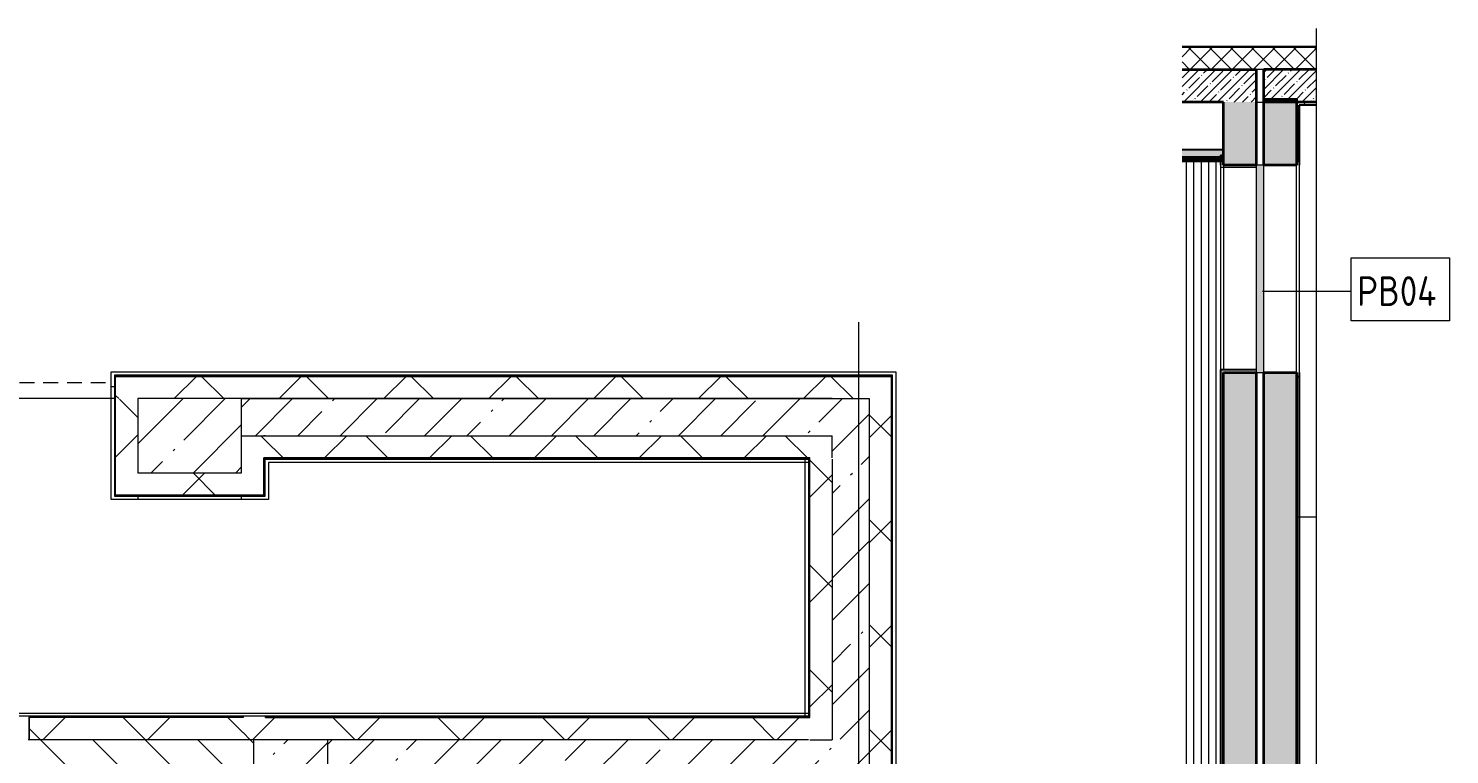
# Model space of a CAD drawing. Header units: millimetres. Extents: x -4196 to 190310, y -8553 to 29000.
# Drawn here: x 178759 to 188340, y 19000 to 23896 of the extents above; entities that cross this region are included whole.
import ezdxf

# ---------------------------------------------------------------- set-up
doc = ezdxf.new("R2010")
doc.units = ezdxf.units.MM
doc.linetypes.add('200_ШТРИХ__ш1_п0_6_', pattern=[160, 100, -60])
for name, color, linetype, lineweight in [('A-CLNG', 7, 'Continuous', 9), ('A-CLNG-PATT', 7, 'Continuous', 9), ('A-DETL', 7, 'Continuous', 9), ('A-DETL-GENF', 7, 'Continuous', 9), ('A-DETL-MBND', 7, '200_ШТРИХ__ш1_п0_6_', 9), ('A-FLOR', 7, 'Continuous', 9), ('A-WALL', 7, 'Continuous', 9), ('A-WALL-4', 7, 'Continuous', 5), ('I-WALL', 7, 'Continuous', 9), ('I-WALL-3', 7, 'Continuous', 5), ('S-COLS-2', 7, 'Continuous', 5), ('S-STRS-MBND', 7, 'Continuous', 9), ('Оси', 7, 'Continuous', 9)]:
    doc.layers.add(name, color=color, linetype=linetype, lineweight=lineweight)
for name, color, linetype, lineweight, true_color in [('A-DETL-GENF-7', 1, 'Continuous', 9, 0xff0000), ('A-FLOR-1', 7, 'Continuous', 5, 0xaaaaaa), ('A-WALL-1', 7, 'Continuous', 35, 0x3c3c3c), ('A-WALL-2', 7, 'Continuous', 25, 0x3c3c3c), ('A-WALL-3', 7, 'Continuous', 13, 0x3c3c3c), ('A-WALL-FNSH-1', 7, 'Continuous', 9, 0x3c3c3c), ('A-WALL-FNSH-2', 7, 'Continuous', 13, 0x3c3c3c), ('G-ANNO-TEXT-1', 7, 'Continuous', 9, 0x3c3c3c)]:
    doc.layers.add(name, color=color, linetype=linetype, lineweight=lineweight, true_color=true_color)
doc.styles.add('GOST Common_3', font='GOST_Common.ttf', dxfattribs={"width": 0.9, "height": 200})
pattern_1 = [(45, (59346.5, 0), (-353.5534, 353.5534), []), (135, (59346.5, 0), (-353.5534, -353.5534), [])]
pattern_2 = [(45, (59346.5, 0), (-285.1231, 285.1231), []), (45, (59631.6, 0), (-285.1231, 285.1231), [504.031, -100.806, 16.764, -84.042])]
pattern_3 = [(45, (148546.79, 0), (-57.02463, 57.02463), []), (45, (148603.82, 0), (-57.02463, 57.02463), [100.806, -20.161, 3.353, -16.808])]
pattern_4 = [(45, (148546.79, 0), (-70.71068, 70.71068), []), (135, (148546.79, 0), (-70.71068, -70.71068), [])]
pattern_5 = [(0, (148546.79, 0), (121.92, 30.48), [10.058, -81.382, 10.058, -81.382, -487.68]), (0, (148546.79, 0), (121.92, 30.48), [-182.88, 10.058, -172.822, 10.058, -81.382, -213.36]), (0, (148546.79, 0), (121.92, 30.48), [-457.2, 10.058, -50.902, 10.058, -142.342]), (120, (148592.51, 15.24), (-87.356454, 90.345817), [10.058, -81.382, 10.058, -81.382, -487.68]), (120, (148592.51, 15.24), (-87.356454, 90.345817), [-182.88, 10.058, -172.822, 10.058, -81.382, -213.36]), (120, (148592.51, 15.24), (-87.356454, 90.345817), [-457.2, 10.058, -50.902, 10.058, -142.342]), (240, (148607.75, 76.2), (-34.563546, -120.825817), [10.058, -81.382, 10.058, -81.382, -487.68]), (240, (148607.75, 76.2), (-34.563546, -120.825817), [-182.88, 10.058, -172.822, 10.058, -81.382, -213.36]), (240, (148607.75, 76.2), (-34.563546, -120.825817), [-457.2, 10.058, -50.902, 10.058, -142.342])]
pattern_6 = [(45, (148546.79, 0), (-106.066, 106.066), []), (135, (148546.79, 0), (-106.066, -106.066), [])]

# ---------------------------------------------------------------- blocks, each defined once
blk = doc.blocks.new('BSC_Колонна _Прямоугольная - 700х500-23282984-1_6_1_птичка')
at = {"layer": 'S-COLS-2'}
h = blk.add_hatch(dxfattribs=at)
h.set_pattern_fill('FP_185', color=256, style=0, pattern_type=2)
h.set_pattern_definition([(45, (-120500, -21150), (-285.1231, 285.1231), []), (45, (-120214.88, -21150), (-285.1231, 285.1231), [504.031, -100.806, 16.764, -84.042])])
h.paths.add_polyline_path([(208, -250), (350, -250), (350, 250), (-350, 250), (-350, -250)])
for p, q in [((350, 250), (-350, 250)), ((-350, 250), (-350, -250)), ((350, -250), (350, 250)), ((-350, -250), (350, -250))]:
    blk.add_line(p, q, dxfattribs=at)
blk = doc.blocks.new('BSC_Колонна _Прямоугольная - 500х500-V160-1_6_1_птичка')
at = {"layer": 'S-COLS-2'}
h = blk.add_hatch(dxfattribs=at)
h.set_pattern_fill('FP_199', color=256, style=0, pattern_type=2)
h.set_pattern_definition([(45, (-121180, -18850), (-285.1231, 285.1231), []), (45, (-120894.88, -18850), (-285.1231, 285.1231), [504.031, -100.806, 16.764, -84.042])])
h.paths.add_polyline_path([(230, -250), (250, -250), (250, 250), (-250, 250), (-250, -250), (30, -250)])
for p, q in [((250, 250), (-250, 250)), ((-250, 250), (-250, -250)), ((250, -250), (250, 250)), ((-250, -250), (250, -250))]:
    blk.add_line(p, q, dxfattribs=at)
blk = doc.blocks.new('BSC_Колонна _Прямоугольная - 500х500-V167-1_6_1_птичка')
at = {"layer": 'S-COLS-2'}
for p, q in [((250, 250), (-250, 250)), ((-250, 250), (-250, -250)), ((250, -250), (250, 250)), ((-250, -250), (250, -250))]:
    blk.add_line(p, q, dxfattribs=at)
blk = doc.blocks.new('DET_L_Линия разрыва - М100-30654710-Этаж 01 1-12')
at = {"layer": 'A-DETL-GENF'}
blk.add_line((24079.7, 0), (12339.9, 0), dxfattribs=at)

msp = doc.modelspace()

# ---------------------------------------------------------------- hatches: boundary and pattern name
at = {"layer": 'A-CLNG-PATT'}
h = msp.add_hatch(dxfattribs=at)
h.set_pattern_fill('FP_213', color=256, style=0, pattern_type=2)
h.set_pattern_definition([(90, (181216.29, 911.95), (50, -3e-15), [])])
h.paths.add_polyline_path([(187036.8, 7920), (187036.8, 10680), (186536.3, 10680), (186536.8, 7920)])
h.paths.add_polyline_path([(186536.8, 11220), (186796.8, 11221), (186796.8, 23003), (186536.3, 23003), (186536.3, 11220)])
at = {"layer": 'A-DETL-GENF-7'}
msp.add_hatch(color=256, dxfattribs=at).paths.add_polyline_path([(187086.8, 21575.3), (187086.8, 22975.3), (187036.8, 22975.3), (187036.8, 21575.3)])
at = {"layer": 'A-WALL'}
h = msp.add_hatch(dxfattribs=at)
h.set_pattern_fill('FP_6', color=256, style=0, pattern_type=2)
h.set_pattern_definition(pattern_4)
h.paths.add_polyline_path([(187036.8, 23620), (187036.8, 23769.7), (186536.3, 23769.7), (186536.3, 23620), (186816.8, 23620)])
h = msp.add_hatch(dxfattribs=at)
h.set_pattern_fill('FP_6', color=256, style=0, pattern_type=2)
h.set_pattern_definition(pattern_4)
h.paths.add_polyline_path([(187086.8, 23619.7), (187086.8, 23620), (187439.4, 23620), (187439.4, 23769.7), (187036.8, 23769.7), (187036.8, 23619.7), (187038.4, 23619.7)])
at = {"layer": 'A-WALL-4'}
h = msp.add_hatch(dxfattribs=at)
h.set_pattern_fill('FP_116', color=256, style=0, pattern_type=2)
h.set_pattern_definition(pattern_1)
h.paths.add_polyline_path([(184426.5, 21400), (184422.1, 21550), (179346.5, 21550), (179346.5, 21400), (184176.5, 21400)])
h = msp.add_hatch(dxfattribs=at)
h.set_pattern_fill('FP_116', color=256, style=0, pattern_type=2)
h.set_pattern_definition(pattern_1)
h.paths.add_polyline_path([(184576.5, -250), (184576.5, 7700), (184426.5, 7700), (184426.5, -250), (184536.5, -250)])
h.paths.add_polyline_path([(184574.8, 8900), (184576.5, 8900), (184576.5, 10820), (184426.5, 10820), (184426.5, 8900), (184536.5, 8900)])
h.paths.add_polyline_path([(184426.5, 13120), (184576.5, 13120), (184576.5, 13670), (184426.5, 13670), (184426.5, 13293.6)])
h.paths.add_polyline_path([(184426.5, 15220), (184576.5, 15220), (184576.5, 21550), (184426.5, 21550), (184426.5, 15593.2)])
h = msp.add_hatch(dxfattribs=at)
h.set_pattern_fill('FP_116', color=256, style=0, pattern_type=2)
h.set_pattern_definition(pattern_1)
h.paths.add_polyline_path([(179346.5, 20750), (179496.5, 20750), (179496.5, 21400), (179346.5, 21395.4), (179346.5, 20900)])
h = msp.add_hatch(dxfattribs=at)
h.set_pattern_fill('FP_116', color=256, style=0, pattern_type=2)
h.set_pattern_definition(pattern_1)
h.paths.add_polyline_path([(180196.5, 20750), (180346.5, 20750), (180346.5, 21150), (180196.5, 21150), (180196.5, 20900)])
h = msp.add_hatch(dxfattribs=at)
h.set_pattern_fill('FP_116', color=256, style=0, pattern_type=2)
h.set_pattern_definition(pattern_1)
h.paths.add_polyline_path([(184026.5, 21000), (184176.5, 21000), (184176.5, 21150), (180346.5, 21150), (180349.5, 21000), (183973.9, 21000)])
h = msp.add_hatch(dxfattribs=at)
h.set_pattern_fill('FP_116', color=256, style=0, pattern_type=2)
h.set_pattern_definition(pattern_1)
h.paths.add_polyline_path([(184176.5, 19100), (184176.5, 21000), (184026.5, 20997), (184026.5, 19100), (184122.7, 19100)])
h = msp.add_hatch(dxfattribs=at)
h.set_pattern_fill('FP_116', color=256, style=0, pattern_type=2)
h.set_pattern_definition(pattern_1)
h.paths.add_polyline_path([(180054.5, 20750), (180196.5, 20750), (180196.5, 20900), (179496.5, 20900), (179496.5, 20750)])
h = msp.add_hatch(dxfattribs=at)
h.set_pattern_fill('FP_116', color=256, style=0, pattern_type=2)
h.set_pattern_definition(pattern_1)
h.paths.add_polyline_path([(180276.5, 19100), (180356.5, 19100), (180356.5, 19258), (180206.5, 19253), (180206.5, 19100)])
h = msp.add_hatch(dxfattribs=at)
h.set_pattern_fill('FP_116', color=256, style=0, pattern_type=2)
h.set_pattern_definition(pattern_1)
h.paths.add_polyline_path([(172255.3, 19100), (172236.9, 19125), (172246.9, 19100)])
h.paths.add_polyline_path([(172152.3, 19100), (172166.9, 19100), (172146.9, 19218.2), (172146.9, 19100)])
h.paths.add_polyline_path([(180198.5, 19100), (180206.5, 19100), (180203.5, 19250), (178764.5, 19250), (178764.5, 19100), (179125, 19100)])
h.paths.add_polyline_path([(177356.5, 19100), (177548.5, 19100), (177548.5, 19250), (174846.9, 19250), (174846.9, 19100), (177266.1, 19100)])
h.paths.add_polyline_path([(172202.8, 19158.9), (172204, 19170.9), (172196.9, 19180.7), (172196.9, 19250), (172146.8, 19250), (172152.3, 19228.8), (172196.9, 19167.1)])
h = msp.add_hatch(dxfattribs=at)
h.set_pattern_fill('FP_116', color=256, style=0, pattern_type=2)
h.set_pattern_definition(pattern_1)
h.paths.add_polyline_path([(180984, 19100), (184026.5, 19100), (184023.5, 19250), (180356.5, 19250), (180356.5, 19100), (180776.5, 19100)])
h = msp.add_hatch(dxfattribs=at)
h.set_pattern_fill('FP_98', color=256, style=0, pattern_type=2)
h.set_pattern_definition([(135, (59346.5, 0), (-176.7767, -176.7767), [])])
h.paths.add_polyline_path([(180256.5, 18900), (180276.5, 18900), (180276.5, 19100), (178756.5, 19100), (178756.5, 18900), (180026.6, 18900)])
h.paths.add_polyline_path([(177376.5, 18900), (177556.5, 18900), (177551.5, 19100), (177356.5, 19100), (177356.5, 18900)])
at = {"layer": 'I-WALL'}
h = msp.add_hatch(dxfattribs=at)
h.set_pattern_fill('FP_1', color=256, style=0, pattern_type=2)
h.set_pattern_definition(pattern_3)
h.paths.add_polyline_path([(186816.8, 23400), (187036.8, 23400), (187036.8, 23620), (186536.3, 23620), (186536.3, 23400), (186796.8, 23400)])
h = msp.add_hatch(dxfattribs=at)
h.set_pattern_fill('FP_1', color=256, style=0, pattern_type=2)
h.set_pattern_definition(pattern_3)
h.paths.add_polyline_path([(187439.4, 23400), (187439.4, 23620), (187086.8, 23619.7), (187086.8, 23420.3), (187306.8, 23420.3), (187306.8, 23400)])
h = msp.add_hatch(dxfattribs=at)
h.set_pattern_fill('FP_1', color=256, style=0, pattern_type=2)
h.set_pattern_definition(pattern_3)
h.paths.add_polyline_path([(187036.8, 15200), (187036.8, 21575.3), (186816.8, 21575.3), (186816.8, 15200)])
h.paths.add_polyline_path([(187036.8, 22975.3), (187036.8, 23400), (186816.8, 23400), (186816.8, 22975.3)])
h = msp.add_hatch(dxfattribs=at)
h.set_pattern_fill('FP_1', color=256, style=0, pattern_type=2)
h.set_pattern_definition(pattern_3)
h.paths.add_polyline_path([(187306.8, 10450), (187306.8, 11622.9), (187139.4, 11706.6), (187306.8, 11790.3), (187306.8, 12125), (187086.8, 12125), (187086.8, 10450), (187294.1, 10450)])
h.paths.add_polyline_path([(187086.8, 13525), (187306.8, 13525), (187306.8, 21575.3), (187086.8, 21575.3), (187086.8, 14991.8)])
h.paths.add_polyline_path([(187306.8, 22975.3), (187306.8, 23420.3), (187086.8, 23420.3), (187086.8, 22975.3)])
h = msp.add_hatch(dxfattribs=at)
h.set_pattern_fill('FP_80', color=256, style=0, pattern_type=2)
h.set_pattern_definition(pattern_5)
h.paths.add_polyline_path([(187353.8, 23380), (187439.4, 23380), (187439.4, 23400), (187306.8, 23400), (187306.8, 23380), (187326.8, 23380)])
h = msp.add_hatch(dxfattribs=at)
h.set_pattern_fill('FP_80', color=256, style=0, pattern_type=2)
h.set_pattern_definition(pattern_5)
h.paths.add_polyline_path([(187306.8, 15200), (187326.8, 15200), (187326.8, 21550.3), (187306.8, 21550.3), (187306.8, 15203.4)])
h.paths.add_polyline_path([(187326.8, 23000.3), (187326.8, 23380), (187306.8, 23380), (187306.8, 23000.3)])
msp.add_hatch(color=256, dxfattribs=at).paths.add_polyline_path([(186536.3, 23029), (186816.8, 23029), (186816.8, 23079), (186536.3, 23079)])
h = msp.add_hatch(dxfattribs=at)
h.set_pattern_fill('FP_88', color=256, style=0, pattern_type=2)
h.set_pattern_definition(pattern_6)
h.paths.add_polyline_path([(186816.8, 23016.5), (186816.8, 23029), (186536.3, 23029), (186536.3, 23024), (186796.8, 23024), (186796.8, 23016.5)])
h = msp.add_hatch(dxfattribs=at)
h.set_pattern_fill('FP_80', color=256, style=0, pattern_type=2)
h.set_pattern_definition(pattern_5)
h.paths.add_polyline_path([(186796.8, 23004), (186796.8, 23024), (186536.3, 23024), (186536.3, 23004)])
h = msp.add_hatch(dxfattribs=at)
h.set_pattern_fill('FP_88', color=256, style=0, pattern_type=2)
h.set_pattern_definition(pattern_6)
h.paths.add_polyline_path([(186816.8, 23004), (186816.8, 23016.5), (186796.8, 23016.5), (186796.8, 23004)])
h = msp.add_hatch(dxfattribs=at)
h.set_pattern_fill('FP_80', color=256, style=0, pattern_type=2)
h.set_pattern_definition(pattern_5)
h.paths.add_polyline_path([(186816.8, 11220), (186816.8, 12100), (186796.8, 12100), (186796.8, 11220)])
h.paths.add_polyline_path([(186816.8, 13550), (186816.1, 21595.3), (186796.8, 21595.3), (186796.8, 13550)])
h = msp.add_hatch(dxfattribs=at)
h.set_pattern_fill('FP_80', color=256, style=0, pattern_type=2)
h.set_pattern_definition(pattern_5)
h.paths.add_polyline_path([(187036.8, 21575.3), (187036.8, 21595.3), (186816.8, 21595.3), (186816.8, 21575.3)])
at = {"layer": 'I-WALL-3'}
h = msp.add_hatch(dxfattribs=at)
h.set_pattern_fill('FP_97', color=256, style=0, pattern_type=2)
h.set_pattern_definition(pattern_2)
h.paths.add_polyline_path([(184176.5, 21150), (184176.5, 21400), (180196.5, 21400), (180196.5, 21150), (183962.1, 21150)])
h = msp.add_hatch(dxfattribs=at)
h.set_pattern_fill('FP_97', color=256, style=0, pattern_type=2)
h.set_pattern_definition(pattern_2)
h.paths.add_polyline_path([(184426.5, 10600), (184426.5, 10820), (184176.5, 10820), (184176.5, 10600), (184226.5, 10600)])
h.paths.add_polyline_path([(184426.5, 13120), (184426.5, 13670), (184176.5, 13670), (184176.5, 13120)])
h.paths.add_polyline_path([(184176.5, 15220), (184426.5, 15220), (184426.5, 21400), (184176.5, 21400), (184176.5, 15550)])
h = msp.add_hatch(dxfattribs=at)
h.set_pattern_fill('FP_97', color=256, style=0, pattern_type=2)
h.set_pattern_definition(pattern_2)
h.paths.add_polyline_path([(184018.5, 18850), (184176.5, 18850), (184176.5, 19100), (180776.5, 19100), (180776.5, 18850), (183951.5, 18850)])

# ---------------------------------------------------------------- linework, layer by layer
at = {"layer": 'A-CLNG'}
for p, q in [((186536.3, 23000), (186796.8, 23000)), ((186795.8, 23003), (186796.8, 23003))]:
    msp.add_line(p, q, dxfattribs=at)
at = {"layer": 'A-DETL'}
for p, q in [((187036.8, 22975.3), (187036.8, 21575.3)), ((187086.8, 22975.3), (187036.8, 22975.3)), ((187086.8, 21575.3), (187086.8, 22975.3)), ((187036.8, 21575.3), (187086.8, 21575.3))]:
    msp.add_line(p, q, dxfattribs=at)
at = {"layer": 'A-DETL-MBND'}
for p, q in [((170539.1, 21510), (179316.5, 21510)), ((179316.5, 21400), (170618.7, 21400))]:
    msp.add_line(p, q, dxfattribs=at)
at = {"layer": 'A-FLOR'}
for p, q in [((187036.8, 23400), (187086.8, 23400)), ((187439.4, 20600), (187326.8, 20600))]:
    msp.add_line(p, q, dxfattribs=at)
at = {"layer": 'A-FLOR-1'}
msp.add_line((179316.5, 21400), (170618.7, 21400), dxfattribs=at)
at = {"layer": 'A-WALL'}
for p, q in [((186536.3, 23769.7), (187439.4, 23769.7)), ((187326.8, 23379), (187327.8, 23379)), ((186536.3, 23016.5), (186816.8, 23016.5)), ((179343.5, 21553), (184579.5, 21553)), ((179343.5, 20747), (179343.5, 21553)), ((179346.5, 21550), (184576.5, 21550)), ((179346.5, 20750), (179346.5, 21550)), ((184576.5, 15220), (184576.5, 21550)), ((184579.5, 15220), (184579.5, 21553)), ((184426.5, 21400), (184426.5, 15220)), ((180354.5, 21150), (180346.5, 21150)), ((184176.5, 21000), (184176.5, 21150)), ((184026.5, 21000), (180346.5, 21000)), ((180346.5, 20750), (180346.5, 21000)), ((184023.5, 20997), (180349.5, 20997)), ((180349.5, 20747), (180349.5, 20997)), ((180354.5, 20997), (180354.5, 20992)), ((184023.5, 19253), (184023.5, 20997)), ((184026.5, 19250), (184026.5, 21000)), ((184176.5, 20992), (184176.5, 19100)), ((180349.5, 20747), (179343.5, 20747)), ((180346.5, 20750), (179346.5, 20750)), ((180198.5, 19253), (180198.5, 19258)), ((180203.5, 19258), (180203.5, 19253)), ((180206.5, 19258), (180206.5, 19250)), ((180356.5, 19250), (180356.5, 19258)), ((178761.5, 19253), (178761.5, 19100)), ((180203.5, 19253), (178761.5, 19253)), ((180206.5, 19250), (178764.5, 19250)), ((178764.5, 19250), (178764.5, 19100)), ((180356.5, 19253), (184023.5, 19253)), ((180356.5, 19250), (184026.5, 19250)), ((180276.5, 19100), (178756.5, 19100)), ((184026.5, 19100), (184176.5, 19100))]:
    msp.add_line(p, q, dxfattribs=at)
at = {"layer": 'A-WALL-1'}
for p, q in [((186536.3, 23620), (187036.8, 23620)), ((187036.8, 23620), (187036.8, 22975.3)), ((187439.4, 23620), (187086.8, 23620)), ((187086.8, 22975.3), (187086.8, 23620)), ((186816.8, 23400), (186536.3, 23400)), ((186816.8, 22975.3), (186816.8, 23400)), ((187086.8, 23420.3), (187306.8, 23420.3)), ((187439.4, 23400), (187086.8, 23400)), ((187306.8, 23420.3), (187306.8, 22975.3)), ((186536.3, 23029), (186816.8, 23029)), ((186816.8, 23004), (186536.3, 23004)), ((187036.8, 22975.3), (186816.8, 22975.3)), ((187306.8, 22975.3), (187086.8, 22975.3)), ((186816.8, 13525), (186816.8, 21575.3)), ((186816.8, 21575.3), (187036.8, 21575.3)), ((187036.8, 21575.3), (187036.8, 13525)), ((187086.8, 13525), (187086.8, 21575.3)), ((187086.8, 21575.3), (187306.8, 21575.3)), ((187306.8, 21575.3), (187306.8, 15200))]:
    msp.add_line(p, q, dxfattribs=at)
at = {"layer": 'A-WALL-2'}
for p, q in [((187439.4, 23380), (187326.8, 23380)), ((187326.8, 23000.3), (187326.8, 23380)), ((186536.3, 23079), (186816.8, 23079)), ((186536.3, 23024), (186796.8, 23024)), ((186796.8, 23024), (186796.8, 23041.5)), ((186796.8, 23041.5), (186816.8, 23041.5)), ((187326.8, 23000.3), (187306.8, 23000.3)), ((186796.8, 13550), (186796.8, 21595.3)), ((187036.8, 21595.3), (186796.8, 21595.3)), ((187306.8, 21550.3), (187326.8, 21550.3)), ((187326.8, 21550.3), (187326.8, 15220))]:
    msp.add_line(p, q, dxfattribs=at)
at = {"layer": 'A-WALL-3'}
msp.add_line((187086.8, 23619.7), (187036.8, 23619.7), dxfattribs=at)
at = {"layer": 'A-WALL-4'}
for p, q in [((179316.5, 21580), (184606.5, 21580)), ((179316.5, 20720), (179316.5, 21580)), ((184584.5, 21558), (179338.5, 21558)), ((179338.5, 21558), (179338.5, 20742)), ((184584.5, 15220), (184584.5, 21558)), ((184606.5, 21580), (184606.5, 15105)), ((179338.5, 21479), (179316.5, 21479)), ((179338.5, 21400), (179316.5, 21400)), ((180196.5, 21400), (184426.5, 21400)), ((180354.5, 20992), (184018.5, 20992)), ((180354.5, 20742), (180354.5, 20992)), ((183996.5, 19258), (183996.5, 20992)), ((184018.5, 20992), (184018.5, 19258)), ((184018.5, 20970), (180376.5, 20970)), ((180376.5, 20970), (180376.5, 20720)), ((180376.5, 20720), (179316.5, 20720)), ((179338.5, 20742), (180354.5, 20742)), ((179496.5, 20742), (179496.5, 20720)), ((180196.5, 20720), (180196.5, 20742)), ((174698.9, 19280), (184018.6, 19280)), ((180356.5, 19258), (174846.9, 19258)), ((184018.5, 19258), (180356.5, 19258))]:
    msp.add_line(p, q, dxfattribs=at)
at = {"layer": 'A-WALL-FNSH-1'}
msp.add_line((186536.3, 23777.7), (187439.4, 23777.7), dxfattribs=at)
at = {"layer": 'A-WALL-FNSH-2'}
for p, q in [((186536.3, 23772.7), (187439.4, 23772.7)), ((187439.4, 23379), (187327.8, 23379)), ((187327.8, 23379), (187327.8, 22975.3)), ((186795.8, 23003), (186536.3, 23003)), ((186795.8, 23004), (186795.8, 23041.5)), ((186795.8, 23041.5), (186796.8, 23041.5)), ((186795.8, 22975.3), (186795.8, 23003)), ((186796.8, 23024), (186796.8, 22975.3)), ((187326.8, 22975.3), (187326.8, 23000.3)), ((186796.8, 22975.3), (186795.8, 22975.3)), ((186796.8, 22960.3), (187036.8, 22960.3)), ((186796.8, 22959.3), (186796.8, 22960.3)), ((187036.8, 22959.3), (186796.8, 22959.3)), ((187327.8, 22975.3), (187326.8, 22975.3)), ((186795.8, 13525), (186795.8, 21575.3)), ((186795.8, 21575.3), (186796.8, 21575.3)), ((186816.8, 21595.3), (186816.8, 21596.3)), ((186816.8, 21596.3), (187036.8, 21596.3)), ((187326.8, 21575.3), (187327.8, 21575.3)), ((187326.8, 21550.3), (187326.8, 21575.3)), ((187327.8, 21575.3), (187327.8, 17598.1)), ((187327.8, 19700), (187326.8, 19700))]:
    msp.add_line(p, q, dxfattribs=at)
at = {"layer": 'G-ANNO-TEXT-1'}
msp.add_line((187078.2, 22125.2), (187676.6, 22125.2), dxfattribs=at)
at = {"layer": 'G-ANNO-TEXT-1', "flags": 128}
msp.add_lwpolyline([(187676.6, 22349.6), (188339.8, 22349.6), (188339.8, 21925.6), (187676.6, 21925.6)], close=True, dxfattribs=at)
at = {"layer": 'I-WALL'}
for p, q in [((186795.8, 22975.3), (186795.8, 21575.3)), ((186796.8, 21595.3), (186796.8, 22975.3)), ((186816.8, 22975.3), (186816.8, 21596.3)), ((187306.8, 21575.3), (187306.8, 22975.3)), ((187326.8, 22975.3), (187326.8, 21575.3)), ((187327.8, 21575.3), (187327.8, 22975.3))]:
    msp.add_line(p, q, dxfattribs=at)
at = {"layer": 'I-WALL-3'}
for p, q in [((184176.5, 21400), (180196.5, 21400)), ((180196.5, 21150), (184176.5, 21150)), ((184018.5, 19100), (180776.5, 19100))]:
    msp.add_line(p, q, dxfattribs=at)
at = {"layer": 'S-STRS-MBND'}
for p, q in [((187439.4, 20600), (187306.8, 20600)), ((187306.8, 20600), (187306.8, 17900))]:
    msp.add_line(p, q, dxfattribs=at)
at = {"layer": 'Оси'}
msp.add_line((184356.5, 10029.8), (184356.5, 21915.1), dxfattribs=at)

# ---------------------------------------------------------------- block references
at = {"layer": 'A-DETL-GENF', "rotation": 90.00000000000031}
msp.add_blockref('DET_L_Линия разрыва - М100-30654710-Этаж 01 1-12', (187439.4, -183.3), dxfattribs=at)
at = {"layer": 'S-COLS-2'}
for name, p in [('BSC_Колонна _Прямоугольная - 700х500-23282984-1_6_1_птичка', (179846.5, 21150)), ('BSC_Колонна _Прямоугольная - 500х500-V160-1_6_1_птичка', (180526.5, 18850)), ('BSC_Колонна _Прямоугольная - 500х500-V167-1_6_1_птичка', (180526.5, 18850))]:
    msp.add_blockref(name, p, dxfattribs=at)

# ---------------------------------------------------------------- texts
at = {"layer": 'G-ANNO-TEXT-1', "insert": (187716.6, 22225.2), "char_height": 200, "width": 699.873, "attachment_point": 1, "style": 'GOST Common_3'}
msp.add_mtext('PB04', dxfattribs=at)

doc.saveas('drawing.dxf')
